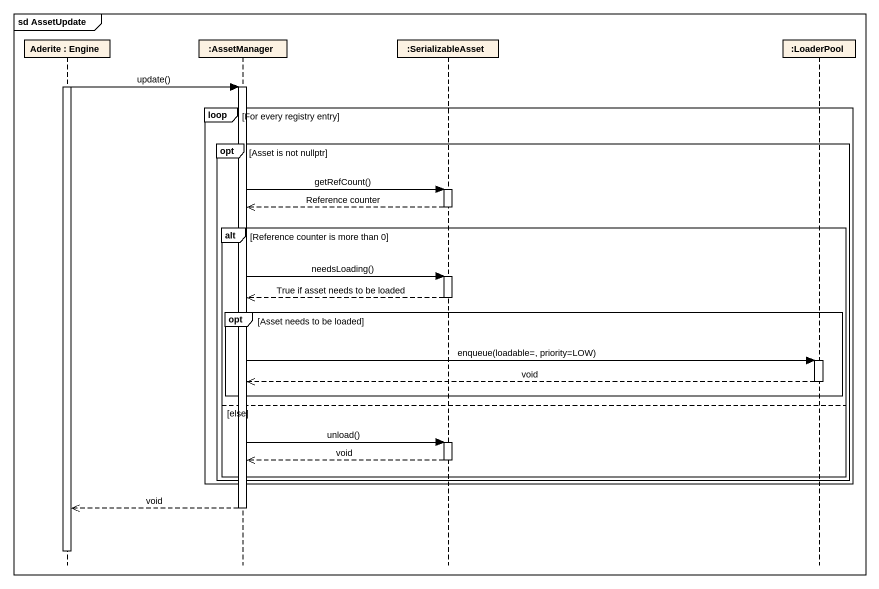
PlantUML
@startuml
mainframe sd AssetUpdate
hide footbox
participant "Aderite : Engine" as Aderite
participant ":AssetManager" as AssetManager
participant ":SerializableAsset" as SerializableAsset
participant ":LoaderPool" as LoaderPool

activate Aderite
Aderite -> AssetManager : update()
activate AssetManager
loop For every registry entry
  opt Asset is not nullptr
    AssetManager -> SerializableAsset : getRefCount()
    activate SerializableAsset
    SerializableAsset -->> AssetManager : Reference counter
    deactivate SerializableAsset
    alt Reference counter is more than 0
      AssetManager -> SerializableAsset : needsLoading()
      activate SerializableAsset
      SerializableAsset -->> AssetManager : True if asset needs to be loaded
      deactivate SerializableAsset
      opt Asset needs to be loaded
        AssetManager -> LoaderPool : enqueue(loadable=, priority=LOW)
        activate LoaderPool
        LoaderPool -->> AssetManager : void
        deactivate LoaderPool
      end
    else else
      AssetManager -> SerializableAsset : unload()
      activate SerializableAsset
      SerializableAsset -->> AssetManager : void
      deactivate SerializableAsset
    end
  end
end
AssetManager -->> Aderite : void
deactivate AssetManager
deactivate Aderite
@enduml
